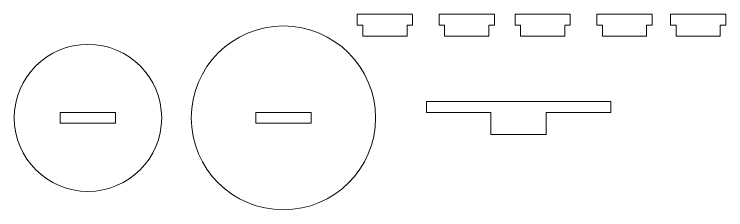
# Model space of a CAD drawing. Header units: centimetres. Extents: x -250 to 250, y -508 to 508.
# Drawn here: x -245.23 to -225.92, y 229.79 to 235.11 of the extents above; entities that cross this region are included whole.
import ezdxf

# ---------------------------------------------------------------- set-up
doc = ezdxf.new("R2010")
doc.units = ezdxf.units.CM
doc.header["$MEASUREMENT"] = 0
doc.layers.add('Capa 1', color=7, linetype='Continuous')

msp = doc.modelspace()

# ---------------------------------------------------------------- linework, layer by layer
at = {"layer": 'Capa 1', "color": 240, "lineweight": 9}
for points, knots in [([(-234.57245, 234.81078), (-234.57245, 234.81078), (-234.57245, 234.51078), (-234.57245, 234.51078), (-234.57245, 234.51078), (-235.77245, 234.51078), (-235.77245, 234.51078), (-235.77245, 234.51078), (-235.77245, 234.81078), (-235.77245, 234.81078), (-235.77245, 234.81078), (-235.92245, 234.81078), (-235.92245, 234.81078), (-235.92245, 234.81078), (-235.92245, 235.11078), (-235.92245, 235.11078), (-235.92245, 235.11078), (-234.42245, 235.11078), (-234.42245, 235.11078), (-234.42245, 235.11078), (-234.42245, 234.81078), (-234.42245, 234.81078), (-234.42245, 234.81078), (-234.57245, 234.81078), (-234.57245, 234.81078)], [0, 0, 0, 0, 0.125, 0.125, 0.125, 0.25, 0.25, 0.25, 0.375, 0.375, 0.375, 0.5, 0.5, 0.5, 0.625, 0.625, 0.625, 0.75, 0.75, 0.75, 0.875, 0.875, 0.875, 1, 1, 1, 1]), ([(-232.35212, 234.81078), (-232.35212, 234.81078), (-232.35212, 234.51078), (-232.35212, 234.51078), (-232.35212, 234.51078), (-233.55212, 234.51078), (-233.55212, 234.51078), (-233.55212, 234.51078), (-233.55212, 234.81078), (-233.55212, 234.81078), (-233.55212, 234.81078), (-233.70212, 234.81078), (-233.70212, 234.81078), (-233.70212, 234.81078), (-233.70212, 235.11078), (-233.70212, 235.11078), (-233.70212, 235.11078), (-232.20212, 235.11078), (-232.20212, 235.11078), (-232.20212, 235.11078), (-232.20212, 234.81078), (-232.20212, 234.81078), (-232.20212, 234.81078), (-232.35212, 234.81078), (-232.35212, 234.81078)], [0, 0, 0, 0, 0.125, 0.125, 0.125, 0.25, 0.25, 0.25, 0.375, 0.375, 0.375, 0.5, 0.5, 0.5, 0.625, 0.625, 0.625, 0.75, 0.75, 0.75, 0.875, 0.875, 0.875, 1, 1, 1, 1]), ([(-230.2922, 234.81078), (-230.2922, 234.81078), (-230.2922, 234.51078), (-230.2922, 234.51078), (-230.2922, 234.51078), (-231.4922, 234.51078), (-231.4922, 234.51078), (-231.4922, 234.51078), (-231.4922, 234.81078), (-231.4922, 234.81078), (-231.4922, 234.81078), (-231.6422, 234.81078), (-231.6422, 234.81078), (-231.6422, 234.81078), (-231.6422, 235.11078), (-231.6422, 235.11078), (-231.6422, 235.11078), (-230.1422, 235.11078), (-230.1422, 235.11078), (-230.1422, 235.11078), (-230.1422, 234.81078), (-230.1422, 234.81078), (-230.1422, 234.81078), (-230.2922, 234.81078), (-230.2922, 234.81078)], [0, 0, 0, 0, 0.125, 0.125, 0.125, 0.25, 0.25, 0.25, 0.375, 0.375, 0.375, 0.5, 0.5, 0.5, 0.625, 0.625, 0.625, 0.75, 0.75, 0.75, 0.875, 0.875, 0.875, 1, 1, 1, 1]), ([(-228.07187, 234.81078), (-228.07187, 234.81078), (-228.07187, 234.51078), (-228.07187, 234.51078), (-228.07187, 234.51078), (-229.27187, 234.51078), (-229.27187, 234.51078), (-229.27187, 234.51078), (-229.27187, 234.81078), (-229.27187, 234.81078), (-229.27187, 234.81078), (-229.42187, 234.81078), (-229.42187, 234.81078), (-229.42187, 234.81078), (-229.42187, 235.11078), (-229.42187, 235.11078), (-229.42187, 235.11078), (-227.92187, 235.11078), (-227.92187, 235.11078), (-227.92187, 235.11078), (-227.92187, 234.81078), (-227.92187, 234.81078), (-227.92187, 234.81078), (-228.07187, 234.81078), (-228.07187, 234.81078)], [0, 0, 0, 0, 0.125, 0.125, 0.125, 0.25, 0.25, 0.25, 0.375, 0.375, 0.375, 0.5, 0.5, 0.5, 0.625, 0.625, 0.625, 0.75, 0.75, 0.75, 0.875, 0.875, 0.875, 1, 1, 1, 1]), ([(-226.07442, 234.81078), (-226.07442, 234.81078), (-226.07442, 234.51078), (-226.07442, 234.51078), (-226.07442, 234.51078), (-227.27442, 234.51078), (-227.27442, 234.51078), (-227.27442, 234.51078), (-227.27442, 234.81078), (-227.27442, 234.81078), (-227.27442, 234.81078), (-227.42442, 234.81078), (-227.42442, 234.81078), (-227.42442, 234.81078), (-227.42442, 235.11078), (-227.42442, 235.11078), (-227.42442, 235.11078), (-225.92442, 235.11078), (-225.92442, 235.11078), (-225.92442, 235.11078), (-225.92442, 234.81078), (-225.92442, 234.81078), (-225.92442, 234.81078), (-226.07442, 234.81078), (-226.07442, 234.81078)], [0, 0, 0, 0, 0.125, 0.125, 0.125, 0.25, 0.25, 0.25, 0.375, 0.375, 0.375, 0.5, 0.5, 0.5, 0.625, 0.625, 0.625, 0.75, 0.75, 0.75, 0.875, 0.875, 0.875, 1, 1, 1, 1]), ([(-237.92569, 234.79036), (-236.54498, 234.79036), (-235.42569, 233.67107), (-235.42569, 232.29036), (-235.42569, 230.90965), (-236.54498, 229.79036), (-237.92569, 229.79036), (-239.3064, 229.79036), (-240.42569, 230.90965), (-240.42569, 232.29036), (-240.42569, 233.67107), (-239.3064, 234.79036), (-237.92569, 234.79036)], [0, 0, 0, 0, 0.25, 0.25, 0.25, 0.5, 0.5, 0.5, 0.75, 0.75, 0.75, 1, 1, 1, 1]), ([(-243.22835, 234.29036), (-242.12378, 234.29036), (-241.22835, 233.39493), (-241.22835, 232.29036), (-241.22835, 231.18579), (-242.12378, 230.29036), (-243.22835, 230.29036), (-244.33292, 230.29036), (-245.22835, 231.18579), (-245.22835, 232.29036), (-245.22835, 233.39493), (-244.33292, 234.29036), (-243.22835, 234.29036)], [0, 0, 0, 0, 0.25, 0.25, 0.25, 0.5, 0.5, 0.5, 0.75, 0.75, 0.75, 1, 1, 1, 1]), ([(-234.04612, 232.74036), (-234.04612, 232.74036), (-229.04612, 232.74036), (-229.04612, 232.74036), (-229.04612, 232.74036), (-229.04612, 232.44036), (-229.04612, 232.44036), (-229.04612, 232.44036), (-230.79612, 232.44036), (-230.79612, 232.44036), (-230.79612, 232.44036), (-230.79612, 231.84036), (-230.79612, 231.84036), (-230.79612, 231.84036), (-232.29612, 231.84036), (-232.29612, 231.84036), (-232.29612, 231.84036), (-232.29612, 232.44036), (-232.29612, 232.44036), (-232.29612, 232.44036), (-234.04612, 232.44036), (-234.04612, 232.44036), (-234.04612, 232.44036), (-234.04612, 232.74036), (-234.04612, 232.74036)], [0, 0, 0, 0, 0.125, 0.125, 0.125, 0.25, 0.25, 0.25, 0.375, 0.375, 0.375, 0.5, 0.5, 0.5, 0.625, 0.625, 0.625, 0.75, 0.75, 0.75, 0.875, 0.875, 0.875, 1, 1, 1, 1]), ([(-243.97835, 232.43536), (-243.97835, 232.43536), (-242.47835, 232.43536), (-242.47835, 232.43536), (-242.47835, 232.43536), (-242.47835, 232.14536), (-242.47835, 232.14536), (-242.47835, 232.14536), (-243.97835, 232.14536), (-243.97835, 232.14536), (-243.97835, 232.14536), (-243.97835, 232.43536), (-243.97835, 232.43536)], [0, 0, 0, 0, 0.25, 0.25, 0.25, 0.5, 0.5, 0.5, 0.75, 0.75, 0.75, 1, 1, 1, 1]), ([(-238.67569, 232.43536), (-238.67569, 232.43536), (-237.17569, 232.43536), (-237.17569, 232.43536), (-237.17569, 232.43536), (-237.17569, 232.14536), (-237.17569, 232.14536), (-237.17569, 232.14536), (-238.67569, 232.14536), (-238.67569, 232.14536), (-238.67569, 232.14536), (-238.67569, 232.43536), (-238.67569, 232.43536)], [0, 0, 0, 0, 0.25, 0.25, 0.25, 0.5, 0.5, 0.5, 0.75, 0.75, 0.75, 1, 1, 1, 1])]:
    msp.add_open_spline(points, degree=3, knots=knots, dxfattribs=at)

doc.saveas('drawing.dxf')
